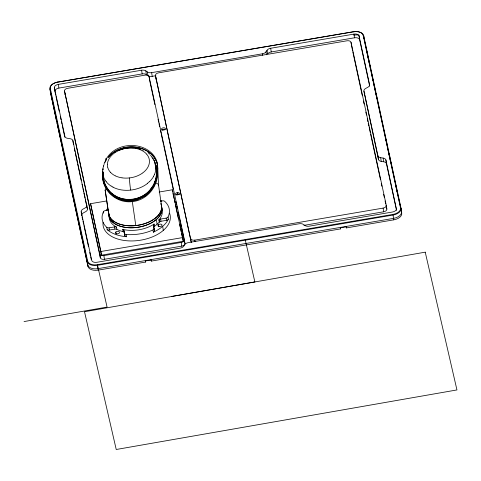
<?xml version="1.0" encoding="UTF-8"?>
<svg xmlns="http://www.w3.org/2000/svg" width="481" height="481" viewBox="0 0 481 481"><rect width="100%" height="100%" fill="white"/><g stroke="black" fill="none" stroke-linecap="round" stroke-linejoin="round"><path stroke-width="0.72" d="M157.197 173.022L156.914 169.198M102.495 174.621L102.892 179.245M102.495 174.519L102.621 172.198M157.197 173.232L157.077 175.451M56.367 119.961L56.584 121.44L49.892 88.955A9.229 5.423 -8.3 0 1 57.834 82.095L353.427 31.716A8.766 5.153 -8.3 0 1 363.161 35.293L363.666 35.582L401.022 208.189L401.719 212.993A9.229 5.423 -8.3 0 1 393.777 219.847L346.368 227.91L346.14 226.852L340.452 227.814L340.686 228.878L151.281 261.093L151.052 260.035L145.364 260.997L145.599 262.061L98.19 270.124A9.229 5.423 -8.3 0 1 87.945 266.36L81.74 237.199M363.883 38.131A9.229 5.423 -8.3 0 1 364.153 38.907L363.666 35.582A9.229 5.423 -8.3 0 0 353.427 31.818L353.427 31.716M102.952 171.711C100.09 189.34 118.987 204.166 135.606 199.362C151.244 196.026 161.947 177.309 154.605 162.566M107.437 164.117L107.582 162.885A22.018 15.151 -8.9 0 1 107.978 161.279L108.544 159.848A22.084 15.2 -8.9 0 1 109.403 158.249L110.377 156.86A21.633 14.887 -8.9 0 1 111.682 155.369L113.047 154.1A21.579 14.851 -8.9 0 1 114.779 152.772L116.492 151.689A20.96 14.424 -8.9 0 1 118.573 150.613L119.613 150.156A20.773 14.298 -8.9 0 1 122.895 149.032L124.044 148.737A20.286 13.961 -8.9 0 1 127.525 148.136A20.286 13.961 -8.9 0 1 131.535 147.974L133.393 148.088A20.713 14.256 -8.9 0 1 135.546 148.382L137.265 148.755A20.996 14.448 -8.9 0 1 139.111 149.308L140.662 149.91A21.525 14.815 -8.9 0 1 143.482 151.413L144.577 152.2A21.669 14.911 -8.9 0 1 145.755 153.217L146.513 154.01M156.325 175.427L156.024 177.477A31.752 27.772 -10.7 0 1 155.483 179.87M102.633 172.06L102.694 171.561M157.053 175.691L156.698 178.024M102.904 173.425L103.078 172.096M109.265 192.081L106.499 188.131L106.698 186.706M102.808 168.999L102.621 171.074A27.754 20.887 -11.9 0 0 102.615 172.493M102.934 170.021L103 169.691M103.03 169.54L103.174 168.879M156.662 178.204L156.06 180.579M155.453 179.864L153.625 184.47M156.006 180.748L155.141 183.117M103.517 166.011L103.649 165.62M103.782 165.254L104.112 164.436M154.87 181.373L155.303 182.726L153.86 186.111L149.399 192.412L144.835 196.278L137.74 199.747A24.393 21.29 -11.2 0 1 126.551 200.986C120.142 200.373 113.961 197.378 109.656 192.556M155.074 183.267L153.95 185.588M154.371 174.699L153.517 176.413M153.433 184.842L150.848 188.829M54.924 91.504L54.383 87.813A4.618 2.712 -8.3 0 1 58.357 84.379L141.606 70.22A4.618 2.712 -8.3 0 1 145.833 70.881L147.433 71.982A4.618 2.712 -8.3 0 0 151.659 72.643L262.367 53.812A4.618 2.712 -8.3 0 0 266.017 51.816L267.045 50.264A4.618 2.712 -8.3 0 1 270.695 48.262L353.944 34.103A4.618 2.712 -8.3 0 1 359.067 35.985L369.588 84.602A4.618 2.712 -8.3 0 1 367.809 87.283L365.704 88.438A4.618 2.712 -8.3 0 0 363.925 91.125L378.457 159.47A4.618 2.712 -8.3 0 0 381.229 161.382L383.67 161.76A4.618 2.712 -8.3 0 1 386.441 163.672L396.488 210.107M152.261 188.299L150.793 190.199M57.84 81.992A8.766 5.153 -8.3 0 0 50.295 88.504L49.892 88.955L87.241 261.556L87.945 266.36M50.295 88.504L87.644 261.111L87.241 261.556A9.229 5.423 -8.3 0 0 97.487 265.32L393.073 215.043A9.229 5.423 -8.3 0 0 401.022 208.189L400.511 207.894L363.161 35.293M149.212 181.83L147.523 183.279M106.499 188.131L105.297 189.514A53.283 8.285 -5.9 0 0 105.453 190.921M146.777 194.096L148.587 192.526A28.523 24.874 -11.1 0 0 150.697 190.338M142.737 172.901L143.548 172.27A21.344 14.689 -8.9 0 0 147.06 168.524L147.733 167.46A21.747 14.965 -8.9 0 0 149.32 163.029L149.429 161.947A22.036 15.164 -8.9 0 0 149.411 160.648L149.284 159.59A22.12 15.224 -8.9 0 0 148.611 157.305L148.082 156.211A22.036 15.164 -8.9 0 0 146.621 154.154M117.268 150.8L117.611 150.619M139.334 198.382A25.752 22.451 -11.1 0 0 141.937 197.216L144.174 195.935A26.948 23.497 -11.1 0 0 146.621 194.234M118.35 150.379L120.13 149.489M120.358 149.375L121.452 148.978M139.334 198.37L137.133 199.128M121.507 149.332L121.964 149.182M121.771 148.869L122.559 148.623M120.785 149.278C126.822 146.952 133.604 146.915 139.73 148.936M24.05 321.561L107.077 307.088L97.378 264.688A8.766 5.153 -8.3 0 1 87.644 261.111M171.843 296.422L254.87 281.95L245.172 239.55M103.102 172.228A32.576 28.427 -11.2 0 0 104.72 183.64C113.889 207.93 151.78 202.808 156.115 177.946A32.576 28.427 -11.2 0 0 155.219 164.502M57.834 82.095L353.427 31.818M54.888 91.101A4.618 2.712 -8.3 0 1 58.898 88.077L142.148 73.918A4.618 2.712 -8.3 0 1 146.374 74.573L147.974 75.679A4.618 2.712 -8.3 0 0 152.194 76.335L155.886 75.709M267.045 50.264L267.586 53.956A4.618 2.712 -8.3 0 1 271.236 51.96L354.485 37.801A4.618 2.712 -8.3 0 1 359.608 39.682L369.655 86.117M159.145 192.027L172.42 189.767L183.303 241.264L101.449 255.183L90.566 203.691L106.788 200.932M108.79 209.987L105.351 210.576A2.309 1.359 -8.3 0 0 103.439 211.724L103.655 213.197M160.347 201.22L162.416 200.866A2.309 1.359 -8.3 0 1 164.67 201.311A33.923 19.937 -8.3 0 1 168.061 216.973L168.38 219.192A33.923 19.937 -8.3 0 1 153.355 232.161L153.03 229.942A2.309 1.359 -8.3 0 0 154.13 228.493L153.433 225.276A2.309 1.359 -8.3 0 1 154.124 224.056A26.768 15.735 -8.3 0 1 122.733 229.395L123.058 231.614A2.309 1.359 -8.3 0 1 124.206 232.521L124.904 235.738A2.309 1.359 -8.3 0 0 126.527 236.724L126.202 234.506A2.309 1.359 -8.3 0 1 124.579 233.519L123.882 230.303A2.309 1.359 -8.3 0 0 122.733 229.395M103.439 211.724A33.923 19.937 -8.3 0 0 106.83 227.387A2.309 1.359 -8.3 0 0 109.085 227.826L114.592 226.894A2.309 1.359 -8.3 0 1 116.534 227.116L116.859 229.335A26.768 15.735 -8.3 0 0 123.058 231.614M153.355 232.161A2.309 1.359 -8.3 0 0 154.455 230.712L153.758 227.495A2.309 1.359 -8.3 0 1 154.449 226.274A26.768 15.735 -8.3 0 0 159.253 222.126L158.928 219.907A2.309 1.359 -8.3 0 1 160.642 219.059L166.149 218.121A2.309 1.359 -8.3 0 0 168.061 216.973M106.83 227.387L107.155 229.605A2.309 1.359 -8.3 0 0 109.409 230.044L114.917 229.106A2.309 1.359 -8.3 0 1 116.859 229.335M159.253 222.126A2.309 1.359 -8.3 0 1 160.967 221.278L166.474 220.34A2.309 1.359 -8.3 0 0 168.38 219.192M90.566 203.691L100.908 251.491L182.768 237.566M64.514 91.041L99.795 254.088A3.692 2.171 -8.3 0 0 103.896 255.591L181.205 242.442A3.692 2.171 -8.3 0 0 184.379 239.7L149.098 76.659A3.692 2.171 -8.3 0 0 144.997 75.15L67.695 88.3A3.692 2.171 -8.3 0 0 64.514 91.041L100.337 257.78A3.692 2.171 -8.3 0 0 104.437 259.289L181.74 246.14A3.692 2.171 -8.3 0 0 184.92 243.398L184.379 239.7M190.747 238.618A3.692 2.171 -8.3 0 0 194.847 240.121L383.11 208.105A3.692 2.171 -8.3 0 0 386.291 205.357L351.01 42.316A3.692 2.171 -8.3 0 0 346.909 40.807L158.64 72.829A3.692 2.171 -8.3 0 0 155.465 75.571L191.288 242.316L155.465 75.571M303.914 225.361L383.652 211.796A3.692 2.171 -8.3 0 0 386.832 209.055L386.291 205.357M400.511 207.894A8.766 5.153 -8.3 0 1 392.965 214.412L97.378 264.688L98.19 270.124M131.968 199.332C123.1 200.403 113.714 196.717 108.279 189.556M131.86 147.433L130.291 147.414A25.036 21.819 -11.2 0 0 122.715 148.575M132.564 147.799L131.511 147.751A25.168 21.964 -11.2 0 0 120.082 149.813M127.231 200.288L129.395 200.336A24.976 21.771 -11.2 0 0 132.053 200.174A25.036 21.819 -11.2 0 0 136.977 199.176M133.033 147.829L133.904 147.907M121.921 177.826L120.484 177.567A20.761 14.286 -8.9 0 1 115.572 175.956M363.925 91.125L377.916 155.772A4.618 2.712 -8.3 0 0 380.687 157.684L383.129 158.069A4.618 2.712 -8.3 0 1 385.9 159.981L396.633 210.071M124.278 199.952L121.861 199.429A26.359 22.986 -11.2 0 1 119.12 198.563L116.943 197.619M136.057 147.92L135.414 147.799A25.391 22.12 -11.1 0 0 132.966 147.505M136.869 148.088L137.831 148.322M155.303 182.726L157.521 183.73A53.283 8.285 -5.9 0 1 158.429 185.804M141.041 149.381L140.566 149.194A26.359 22.962 -11.1 0 0 137.825 148.328M115.356 175.854L114.183 175.24A21.266 14.634 -8.9 0 1 110.48 172.312M113.023 187.085L111.177 186.033M114.256 196.11L112.283 194.721M147.944 152.555L149.874 154.269M109.993 192.713L108.345 190.927M110.402 172.234L109.566 171.212A21.777 14.983 -8.9 0 1 107.708 167.226M108.231 190.789L106.746 188.792M151.942 157.173L153.138 158.832M106.199 181.614L105.129 180.11M108.087 189.304L105.676 185.377A31.932 27.898 -11.5 0 1 103.986 180.886M152.711 158.622L152.952 158.977M106.638 188.63L105.405 186.55M153.649 160.077L154.124 160.907M154.383 161.394L154.593 161.808M105.309 186.357L104.305 184.169M154.66 161.947L155.387 163.582M155.447 163.738L156.163 165.825M104.239 184.013L103.493 181.83M155.249 165.055L155.453 165.698M155.116 163.047L154.654 161.748A28.163 21.224 -5.2 0 0 154.257 160.858M155.597 164.977C162.386 181.096 149.302 200.21 132.257 201.605C117.58 203.577 103.018 191.811 102.579 176.894M156.253 166.125L156.752 168.236M103.439 181.626L102.922 179.431M155.616 166.288L155.766 166.859A32.474 28.367 -12 0 1 156.277 169.727L156.379 170.647A32.407 28.409 -8.4 0 1 156.445 175.252M103.95 180.73L103.289 177.14A32.582 28.451 -11.6 0 1 103.229 176.533L103.168 175.667M107.66 167.045L107.473 165.873A22.222 15.29 -8.9 0 1 107.425 164.31M364.309 39.634L368.446 58.742M368.729 60.035L369.402 63.149M369.673 64.406L369.985 65.861M370.196 66.817L370.827 69.757M371.019 70.641L372.288 76.503M372.577 77.838L373.238 80.898M373.533 82.245L375.619 91.883M375.914 93.26L387.199 145.406M387.981 149.014L388.63 152.02M388.931 153.409L401.509 211.514A9.229 5.423 -8.3 0 1 393.56 218.368L97.974 268.645A9.229 5.423 -8.3 0 1 87.728 264.881L50.379 92.28A9.229 5.423 -8.3 0 1 50.439 90.644M366.263 49.128L366.895 52.044M367.207 53.499L368.314 58.598M368.626 60.053L369.258 62.969M369.57 64.424L369.889 65.885M371.554 73.587L372.186 76.515M372.504 77.982L373.142 80.91M373.929 84.572L374.567 87.5M374.885 88.967L375.517 91.895M375.835 93.362L376.942 98.491M385.503 138.041L386.135 140.969M386.453 142.436L387.085 145.364M387.878 149.026L388.516 151.96M388.828 153.421L390.891 162.945M395.731 185.305L396.206 187.494M396.518 188.949L397.15 191.865M400.932 209.349L401.719 212.993M351.01 42.316L352.501 50.415M352.82 51.882L362.193 95.214M363.468 101.094L364.099 104.028M365.849 112.109L366.486 115.043M367.28 118.717L367.917 121.657M368.236 123.124L368.867 126.064M369.186 127.531L370.298 132.672M370.617 134.139L380.471 179.678M381.265 183.345L381.902 186.285M383.652 194.366L384.289 197.3M385.083 200.974L385.714 203.914M386.033 205.381L386.832 209.055M149.795 81.085L154.882 104.587M158.063 119.276L158.694 122.216M159.013 123.683L159.65 126.623M160.444 130.291L161.081 133.231M161.4 134.698L163.462 144.246M163.78 145.713L173.16 189.045M175.86 201.533L176.497 204.473M176.816 205.94L177.453 208.874M178.247 212.548L178.878 215.488M179.197 216.955L180.309 222.096M180.628 223.569L181.265 226.503M181.584 227.97L184.92 243.398M172.962 193.464L174.056 198.533M174.369 199.982L175 202.88M175.312 204.329L178.445 218.813M179.702 224.603L180.327 227.501M180.64 228.95L181.265 231.848M181.577 233.297L183.303 241.264M54.383 87.813L64.905 136.424A4.618 2.712 -8.3 0 0 67.677 138.336L70.118 138.714A4.618 2.712 -8.3 0 1 72.89 140.626L87.416 208.97A4.618 2.712 -8.3 0 1 85.642 211.658L83.532 212.812A4.618 2.712 -8.3 0 0 81.758 215.494L81.217 211.802A4.618 2.712 -8.3 0 1 82.991 209.115L85.101 207.96A4.618 2.712 -8.3 0 0 86.875 205.279M74.369 148.683L75 151.587M75.313 153.042L77.357 162.482M77.669 163.937L81.283 180.64M82.071 184.271L82.702 187.181M83.015 188.63L83.646 191.54M83.959 192.989L85.059 198.076M85.371 199.525L87.416 208.97M81.217 211.802L91.739 260.413A4.618 2.712 -8.3 0 0 96.861 262.295L180.11 248.136A4.618 2.712 -8.3 0 0 183.76 246.14L184.782 244.588A4.618 2.712 -8.3 0 1 188.438 242.592L299.146 223.761A4.618 2.712 -8.3 0 1 303.373 224.417L304.972 225.523A4.618 2.712 -8.3 0 0 309.199 226.178L392.448 212.019A4.618 2.712 -8.3 0 0 396.422 208.592M55.081 92.232L55.706 95.13M56.024 96.585L59.163 111.093M60.42 116.901L61.045 119.799M61.364 121.254L61.989 124.152M62.302 125.607L64.815 137.217M82.071 216.949L82.696 219.853M83.015 221.302L83.64 224.206M83.953 225.655L88.51 246.693M89.767 252.501L90.392 255.405M90.705 256.854L91.336 259.758M127.633 147.865L127.549 147.517L127.525 148.142M156.8 168.506L156.896 169.071M392.965 214.412L393.777 219.847M108.79 214.622L105.177 190.223L108.844 214.7M385.9 159.981L386.441 163.672M370.148 66.594L370.358 68.068M383.129 158.069L383.67 161.76M380.687 157.684L381.229 161.382M377.916 155.772L378.457 159.47M359.067 35.985L359.608 39.682M383.11 208.105L383.652 211.796M353.944 34.103L354.485 37.801M346.152 226.437L346.368 227.91M340.47 227.399L340.686 228.878M270.695 48.262L271.236 51.96M266.017 51.816L266.45 54.768M262.367 53.812L262.584 55.291M194.847 240.121L195.064 241.6M177.23 192.598L177.441 194.077M181.205 242.442L181.74 246.14M172.42 189.767L172.745 191.985M151.659 72.643L152.194 76.335M149.098 76.659L149.639 80.351M147.433 71.982L147.974 75.679M145.833 70.881L146.374 74.573M166.149 218.121L166.474 220.34M157.107 170.857L157.311 172.234M156.379 170.647L155.79 166.474A28 21.14 -6 0 0 155.129 163.149M141.606 70.22L142.148 73.918M161.616 206.866L161.905 208.826M162.692 226.347L163.287 230.411M160.642 219.059L160.967 221.278M159.115 219.721L159.439 221.939M158.345 224.747L158.646 226.779M156.379 219.48L157.083 224.284M154.124 224.056L154.449 226.274M154.13 228.493L154.455 230.712M153.433 225.276L153.758 227.495M151.064 259.614L151.281 261.093M145.382 260.582L145.599 262.061M132.203 200.938L135.798 225.571M124.579 233.519L124.904 235.738M123.882 230.303L124.206 232.521M106.018 158.85A0.691 0.409 -8.3 0 1 106.614 158.339L106.62 158.183A0.691 0.559 -12.2 0 0 106.018 158.85L106.229 160.287M115.903 231.968L116.198 234M114.592 226.894L114.917 229.106M102.651 172.493L103.229 176.533M109.085 227.826L109.409 230.044M103.896 255.591L104.437 259.289M100.908 251.491L101.449 255.183M99.795 254.088L100.337 257.78M72.89 140.626L73.425 144.324A4.618 2.712 -8.3 0 0 73.365 144.114M81.018 233.88L81.235 235.359L57.083 123.28M58.357 84.379L58.898 88.077M161.664 206.86L158.526 185.047L157.75 168.164M155.82 166.871L155.82 168.789A27.916 21.062 -6.3 0 1 154.473 174.549M157.6 165.41L157.666 166.853M102.742 175.451L102.784 178.271M104.948 162.44A26.72 21.579 -2.6 0 1 135.239 145.689A26.72 21.579 -2.6 0 1 157.534 168.56M108.243 157.546A26.72 21.579 -2.6 0 1 139.406 147.877A26.72 21.579 -2.6 0 1 157.6 170.003M123.088 148.803A25.445 22.126 -11.1 0 1 126.287 148.106M120.166 149.825A24.958 21.705 -11 0 1 120.376 149.747M130.604 189.989A9.229 0.439 83.7 0 1 129.323 177.934A20.893 14.376 -8.9 0 1 122.132 177.856M129.323 177.934A20.905 14.388 -8.9 0 0 134.945 176.774A21.014 14.46 -8.9 0 0 136.291 176.317L137.632 175.787A20.785 14.304 -8.9 0 0 142.46 173.1M112.939 187.169A26.521 19.649 -9.9 0 0 130.616 190.121A26.521 19.667 -8.8 0 0 147.625 183.357M153.89 185.738A30.225 26.359 -11 0 1 152.279 188.311M127.05 200.288A25.391 22.138 -11.2 0 1 124.278 199.958M116.763 197.547A27.796 24.236 -11.3 0 1 114.244 196.122M112.109 194.613A29.479 25.709 -11.3 0 1 109.981 192.725M104.984 179.99A27.97 20.996 -13.3 0 1 102.687 172.613M110.979 185.991A27.321 20.455 -11.3 0 1 106.157 181.638M150.793 188.799A25.878 22.655 -10.8 0 1 131.992 199.519M153.583 176.431A27.321 20.515 -7.5 0 1 149.405 181.77M150.475 155.321A27.784 21.194 -7.6 0 1 152.062 157.113M153.379 158.892A28.09 21.344 -7.7 0 1 154.323 160.684M155.104 164.61A31.632 27.639 -11.6 0 1 155.213 164.923M128.096 147.871A25.403 22.114 -11.3 0 1 132.738 147.805M104.112 163.72A27.838 21.417 -10.2 0 1 105.213 161.538M102.892 168.825A28.217 21.104 -13.9 0 1 103.601 166.023M103.15 175.607A32.353 28.283 -10.4 0 1 103.144 173.148M118.368 150.252A25.752 22.433 -11.2 0 1 119.901 149.573M114.791 152.297A26.948 23.473 -11.2 0 1 115.085 152.104M142.911 150.228A27.796 24.212 -11 0 1 143.212 150.379M161.093 204.046A26.768 15.735 -8.3 0 1 137.734 225.312A26.768 15.735 -8.3 0 1 108.502 212.169M108.568 157.059A26.768 21.621 -2.6 0 1 140.368 148.1A26.768 21.621 -2.6 0 1 157.497 171.08M160.828 203.511A26.72 15.705 -8.3 0 1 138.696 225.132A26.72 15.705 -8.3 0 1 108.556 212.74M161.514 206.565A26.72 15.705 -8.3 0 1 137.049 227.387A26.72 15.705 -8.3 0 1 108.862 213.54M169.565 213.185A33.923 19.937 -8.3 0 1 139.051 240.428A33.923 19.937 -8.3 0 1 103.072 222.306M126.527 236.724A33.923 19.937 -8.3 0 1 107.155 229.605M106.091 210.251A33.923 19.937 -8.3 0 1 107.648 208.483M160.51 200.427A33.923 19.937 -8.3 0 1 161.748 201.13M153.03 229.942A33.923 19.937 -8.3 0 1 126.202 234.506M161.586 208.159A26.768 15.735 -8.3 0 1 158.928 219.907M116.534 227.116A26.768 15.735 -8.3 0 1 109.409 214.682M161.333 205.886A26.768 15.735 -8.3 0 1 137.253 227.387A26.768 15.735 -8.3 0 1 108.862 213.083M156 79.269A3.692 2.171 -8.3 0 1 156.259 78.12M351.352 45.551A3.692 2.171 -8.3 0 1 351.545 46.008M65.055 94.739A3.692 2.171 -8.3 0 1 65.212 93.753M149.338 79.75A3.692 2.171 -8.3 0 1 149.525 80.044M105.273 160.648A0.926 0.541 -8.3 0 1 106.067 159.963M175.812 195.07A1.96 1.154 -8.3 0 1 177.513 194.065A1.96 1.154 -8.3 0 1 179.437 194.528M353.908 35.143A9.229 5.423 -8.3 0 1 359.235 35.197M50.589 93.759A9.229 5.423 -8.3 0 1 50.8 91.709M161.893 130.104A1.96 1.154 -8.3 0 1 163.492 129.275A1.96 1.154 -8.3 0 1 165.272 129.605M364.466 94.823A4.618 2.712 -8.3 0 1 364.863 93.284M425.228 252.17L84.512 311.73L116.234 449.494L456.95 389.935L425.228 252.17M116.63 233.76A2.074 1.221 -8.3 0 0 119.589 232.287A2.074 1.221 -8.3 0 0 116.378 231.656A2.074 1.221 -8.3 0 0 116.63 233.76M159.073 226.539A2.074 1.221 -8.3 0 0 162.037 225.066A2.074 1.221 -8.3 0 0 158.82 224.441A2.074 1.221 -8.3 0 0 159.073 226.539M176.527 194.835A1.96 1.154 -8.3 0 0 179.419 193.524A1.96 1.154 -8.3 0 0 176.473 192.827A1.96 1.154 -8.3 0 0 176.527 194.835M162.506 130.038A1.96 1.154 -8.3 0 0 165.398 128.734A1.96 1.154 -8.3 0 0 162.452 128.036A1.96 1.154 -8.3 0 0 162.506 130.038"/></g></svg>
